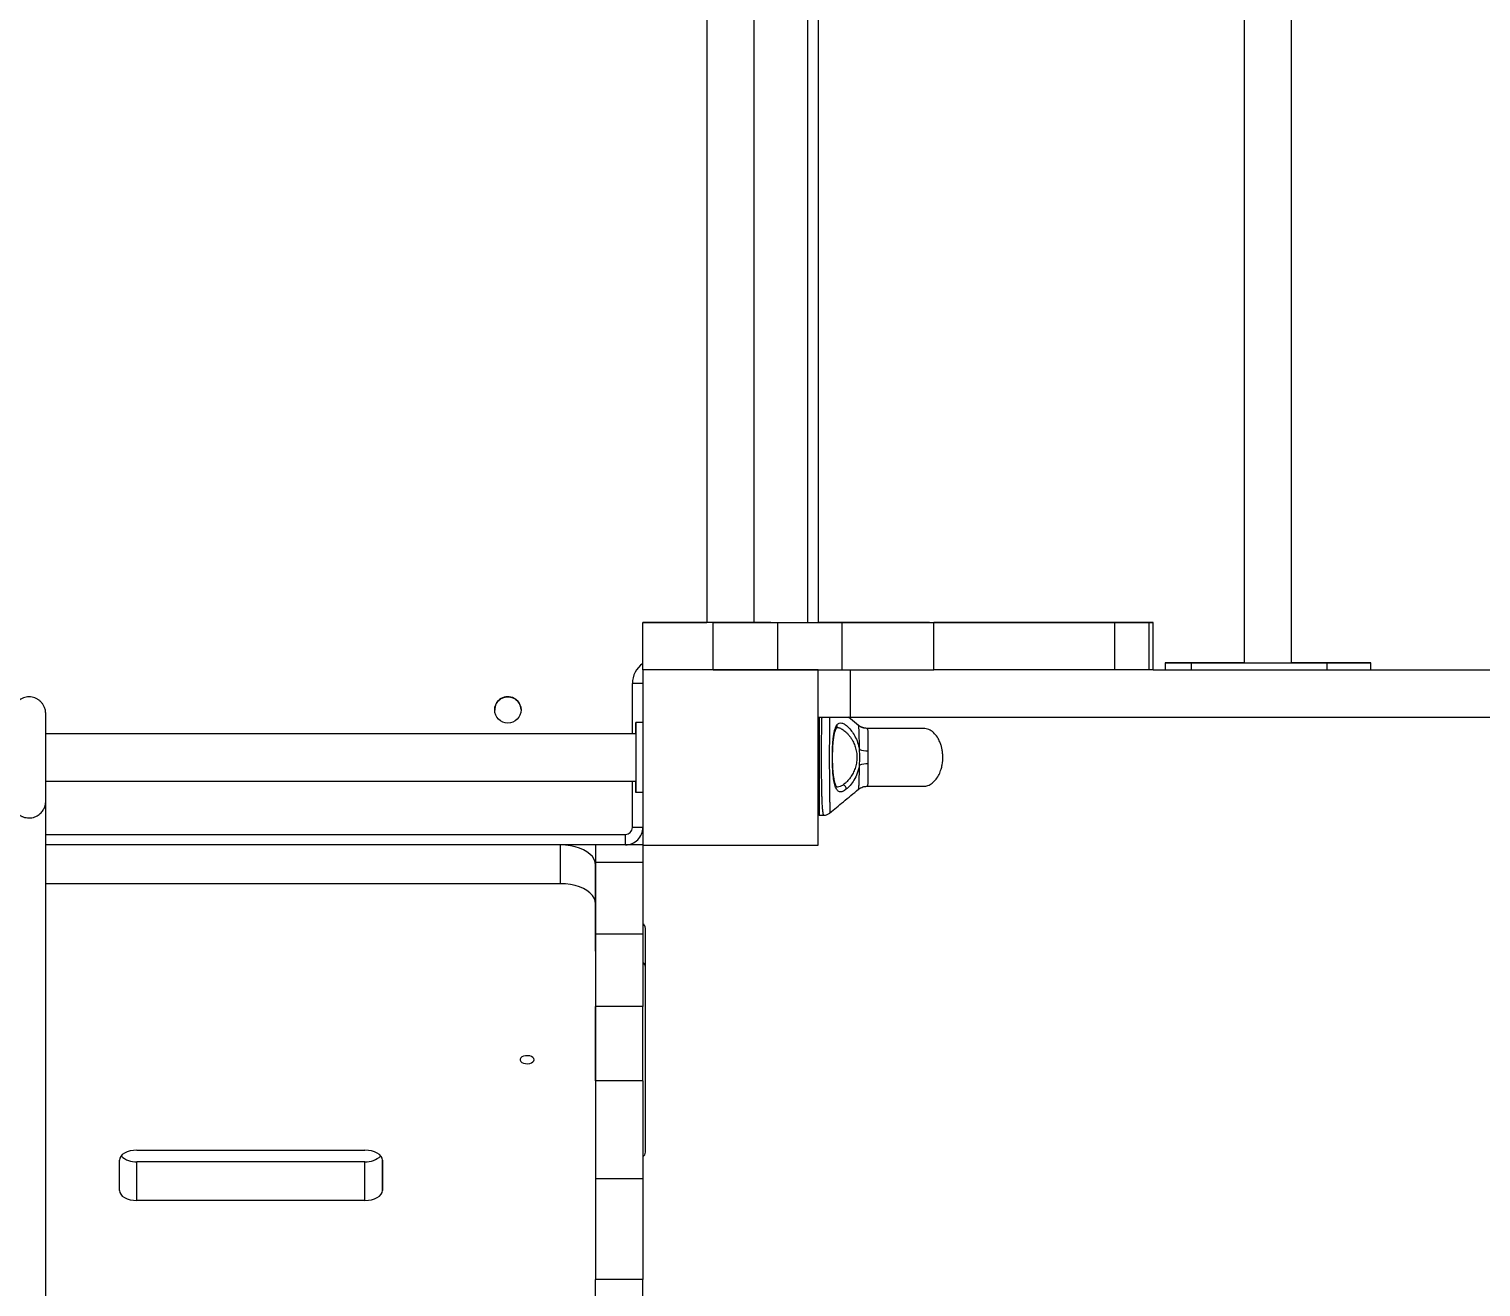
# Model space of a CAD drawing. Header units: millimetres. Extents: x 10665 to 29906, y -6125 to 7364.
# Drawn here: x 15125 to 15953, y 731 to 1449 of the extents above; entities that cross this region are included whole.
import ezdxf

# ---------------------------------------------------------------- set-up
doc = ezdxf.new("R2010")
doc.units = ezdxf.units.MM
for name, color, linetype in [('DIKOM_ОБЪЕКТ', 7, 'Continuous'), ('DIKOM_РАЗМЕР_ЗОНА', 7, 'Continuous'), ('DIKOM_РАЗМЕР_ОБЪЕКТА', 7, 'Continuous')]:
    doc.layers.add(name, color=color, linetype=linetype)
doc.styles.add('style1', font='arial.ttf', dxfattribs={"width": 0.8})
doc.dimstyles.new('1-50', dxfattribs={"dimtxt": 300, "dimasz": 200, "dimexe": 100, "dimexo": 0, "dimgap": 100, "dimtad": 1, "dimdec": 0, "dimtxsty": 'style1', "dimcen": 0, "dimclrd": 7, "dimclre": 7, "dimadec": 1, "dimazin": 2, "dimtfac": 1, "dimtdec": 0, "dimtmove": 1, "dimatfit": 3, "dimfxl": 0, "dimlwd": 25, "dimlwe": 18, "dimarcsym": 0})

# ---------------------------------------------------------------- blocks, each defined once
blk = doc.blocks.new('*D16')
at = {"layer": 'Defpoints', "color": 0, "transparency": 16777216}
for p in [(12665, 4926.53), (12665, 1146.89), (26947.71, -1821.93)]:
    blk.add_point(p, dxfattribs=at)
at = {"layer": 'DIKOM_РАЗМЕР_ОБЪЕКТА', "color": 7, "lineweight": 18, "transparency": 16777216}
for p, q in [((12665, 1146.89), (12665, 5026.53)), ((26947.71, -1821.93), (26947.71, 5026.53))]:
    blk.add_line(p, q, dxfattribs=at)
at = {"layer": 'DIKOM_РАЗМЕР_ОБЪЕКТА', "color": 7, "lineweight": 25, "transparency": 16777216}
blk.add_line((26747.71, 4926.53), (12865, 4926.53), dxfattribs=at)
at = {"layer": 'DIKOM_РАЗМЕР_ОБЪЕКТА', "color": 7, "transparency": 16777216}
for points in [[(12865, 4959.86), (12865, 4893.19), (12665, 4926.53)], [(26747.71, 4959.86), (26747.71, 4893.19), (26947.71, 4926.53)]]:
    blk.add_solid(points, dxfattribs=at)
at = {"layer": 'DIKOM_РАЗМЕР_ОБЪЕКТА', "color": 0, "transparency": 16777216, "insert": (21497, 5179.8), "char_height": 300, "attachment_point": 5, "style": 'style1'}
blk.add_mtext('14300', dxfattribs=at)
blk = doc.blocks.new('*D14')
at = {"layer": 'Defpoints', "color": 0, "transparency": 16777216}
for p in [(28947.71, 6914.03), (10665, 1629.88), (28947.71, -1535.43)]:
    blk.add_point(p, dxfattribs=at)
at = {"layer": 'DIKOM_РАЗМЕР_ЗОНА', "color": 7, "lineweight": 18, "transparency": 16777216}
for p, q in [((10665, 1629.88), (10665, 7014.03)), ((28947.71, -1535.43), (28947.71, 7014.03))]:
    blk.add_line(p, q, dxfattribs=at)
at = {"layer": 'DIKOM_РАЗМЕР_ЗОНА', "color": 7, "lineweight": 25, "transparency": 16777216}
blk.add_line((10865, 6914.03), (28747.71, 6914.03), dxfattribs=at)
at = {"layer": 'DIKOM_РАЗМЕР_ЗОНА', "color": 7, "transparency": 16777216}
for points in [[(10865, 6947.36), (10865, 6880.69), (10665, 6914.03)], [(28747.71, 6947.36), (28747.71, 6880.69), (28947.71, 6914.03)]]:
    blk.add_solid(points, dxfattribs=at)
at = {"layer": 'DIKOM_РАЗМЕР_ЗОНА', "color": 0, "transparency": 16777216, "insert": (21431.5, 7167.3), "char_height": 300, "attachment_point": 5, "style": 'style1'}
blk.add_mtext('18300', dxfattribs=at)

msp = doc.modelspace()

# ---------------------------------------------------------------- linework, layer by layer
at = {"layer": 'DIKOM_ОБЪЕКТ', "color": 7, "linetype": 'Continuous', "lineweight": 15}
for p, q in [((15818.32, 1779.13), (15818.32, 1087.13)), ((15845.32, 1087.13), (15845.32, 1779.13)), ((15511.93, 1756.13), (15511.93, 1110.14)), ((15538.93, 1110.14), (15538.93, 1756.13)), ((15569.43, 1110.19), (15569.43, 1756.13)), ((15575.43, 1756.13), (15575.43, 1110.19)), ((15475.43, 1110.19), (15475.43, 1110.14)), ((15475.43, 1083.19), (15475.43, 1110.19)), ((15475.43, 1083.14), (15475.43, 1110.14)), ((15502.43, 1110.15), (15502.43, 1110.16)), ((15515.43, 1110.13), (15552.32, 1110.13)), ((15515.43, 1083.13), (15515.43, 1110.13)), ((15548.43, 1110.16), (15548.43, 1110.15)), ((15548.43, 1110.15), (15548.43, 1110.16)), ((15552.32, 1083.13), (15552.32, 1110.13)), ((15575.43, 1110.19), (15575.43, 1110.17)), ((15589, 1110.13), (15641.34, 1110.13)), ((15589, 1083.13), (15589, 1110.13)), ((15638.75, 1110.16), (15747.45, 1110.15)), ((15641.34, 1083.13), (15641.34, 1110.13)), ((15764.14, 1110.14), (15744.52, 1110.14)), ((15744.52, 1083.14), (15744.52, 1110.14)), ((15764.14, 1083.14), (15764.14, 1110.14)), ((15766.45, 1083.14), (15766.45, 1110.14)), ((15773.18, 1087.13), (15773.18, 1083.13)), ((15788.01, 1087.13), (15865.3, 1087.13)), ((15788.01, 1087.13), (15788.01, 1083.13)), ((15818.32, 1087.14), (15798.34, 1087.14)), ((15875.63, 1087.13), (15845.32, 1087.14)), ((15865.3, 1087.13), (15865.3, 1083.13)), ((15890.47, 1083.13), (15890.47, 1087.13)), ((15475.43, 1083.13), (15475.43, 1083.27)), ((15475.43, 1083.19), (15475.43, 1083.14)), ((15575.43, 1083.13), (15475.43, 1083.13)), ((15475.43, 1083.13), (15475.43, 983.13)), ((15515.43, 1083.13), (15552.32, 1083.13)), ((15575.43, 1083.13), (15575.43, 1083.13)), ((15575.43, 983.13), (15575.43, 1083.13)), ((15589, 1083.13), (15641.34, 1083.13)), ((15593.59, 1083.13), (15593.59, 1056.13)), ((15764.14, 1083.14), (15744.52, 1083.14)), ((15788.01, 1083.13), (15865.3, 1083.13)), ((15469.43, 1046.67), (15469.43, 1075.27)), ((15475.43, 1075.27), (15475.43, 1053.18)), ((15471.43, 1046.67), (15471.43, 1053.18)), ((15471.43, 1053.18), (15471.43, 1053.16)), ((15475.43, 1053.18), (15471.43, 1053.18)), ((15471.43, 1053.16), (15471.43, 1013.16)), ((15475.43, 1053.16), (15471.43, 1053.16)), ((15475.43, 1053.18), (15475.43, 1053.16)), ((15475.43, 1053.16), (15475.43, 1013.16)), ((15575.93, 1056.26), (15575.93, 1000.21)), ((15598.42, 1051.37), (15592.63, 1056.13)), ((15598.4, 1051.4), (15592.65, 1056.13)), ((15471.43, 1046.67), (15134.93, 1046.67)), ((15471.43, 1046.67), (15471.43, 1019.67)), ((15471.43, 1037.16), (15471.43, 1029.21)), ((15134.93, 1019.67), (15471.43, 1019.67)), ((15469.43, 993.27), (15469.43, 1019.67)), ((15471.43, 1013.18), (15471.43, 1019.67)), ((15471.43, 1013.16), (15471.43, 1013.18)), ((15475.43, 1013.16), (15471.43, 1013.16)), ((15475.43, 1013.16), (15475.43, 993.27)), ((15575.93, 1000.21), (15578.55, 1000.21)), ((15581.91, 1001.48), (15581.89, 1001.45)), ((15134.93, 989.27), (15465.43, 989.27)), ((15465.43, 983.27), (15465.43, 989.27)), ((15475.43, 993.25), (15475.43, 983.27)), ((15465.43, 983.27), (15134.93, 983.27)), ((15428.43, 961.18), (15428.43, 983.27)), ((15448.42, 983.27), (15448.42, 974.62)), ((15448.43, 983.27), (15448.43, 973.27)), ((15475.43, 983.27), (15465.61, 983.27)), ((15475.43, 983.27), (15475.43, 973.27)), ((15475.43, 983.13), (15475.43, 983.27)), ((15475.43, 983.13), (15575.43, 983.13)), ((15448.42, 974.62), (15448.42, 971.82)), ((15448.43, 973.27), (15448.43, 932.36)), ((15475.43, 973.27), (15448.43, 973.27)), ((15448.43, 949.71), (15448.43, 971.83)), ((15475.43, 973.27), (15475.43, 932.36)), ((15428.43, 961.18), (15134.93, 961.18)), ((15448.43, 922.76), (15448.43, 949.71)), ((15476.92, 913.58), (15476.92, 935.7)), ((15448.43, 932.36), (15448.43, 891.24)), ((15475.43, 932.36), (15448.43, 932.36)), ((15475.43, 932.36), (15475.43, 891.24)), ((15448.43, 913.31), (15448.43, 806.65)), ((15476.92, 808.06), (15476.92, 913.58)), ((15448.43, 848.7), (15448.43, 891.24)), ((15475.43, 891.24), (15448.43, 891.24)), ((15475.43, 848.7), (15475.43, 891.24)), ((15448.43, 848.7), (15448.43, 792.83)), ((15475.43, 848.7), (15448.43, 848.7)), ((15176.92, 786.27), (15176.92, 803.48)), ((15186.92, 809.21), (15316.93, 809.21)), ((15326.93, 786.27), (15326.92, 803.5)), ((15326.93, 803.48), (15326.93, 786.27)), ((15448.43, 806.65), (15448.43, 805.2)), ((15186.92, 780.54), (15186.92, 802.66)), ((15316.93, 802.66), (15186.92, 802.66)), ((15316.93, 780.54), (15316.93, 802.66)), ((15475.42, 792.83), (15448.43, 792.83)), ((15475.42, 792.83), (15475.42, 735.39)), ((15316.93, 780.54), (15186.92, 780.54)), ((15448.42, 675.59), (15448.42, 735.39)), ((15475.42, 735.39), (15448.42, 735.39)), ((15475.42, 675.59), (15475.42, 735.39))]:
    msp.add_line(p, q, dxfattribs=at)
at = {"layer": 'DIKOM_ОБЪЕКТ', "color": 7, "linetype": 'Continuous', "lineweight": 15, "flags": 128}
for points in [[(15475.43, 1110.19), (15475.62, 1110.19), (15476.2, 1110.19), (15477.15, 1110.19), (15478.47, 1110.19), (15480.15, 1110.19), (15482.17, 1110.19), (15484.51, 1110.19), (15487.14, 1110.19), (15490.05, 1110.19), (15493.2, 1110.19), (15496.57, 1110.19), (15500.12, 1110.19), (15503.82, 1110.19), (15507.62, 1110.19), (15511.51, 1110.19), (15511.93, 1110.19)], [(15515.43, 1110.13), (15511.51, 1110.13), (15507.62, 1110.13), (15503.82, 1110.13), (15500.12, 1110.13), (15496.57, 1110.13), (15493.21, 1110.14), (15490.05, 1110.14), (15487.14, 1110.14), (15484.51, 1110.14), (15482.17, 1110.14), (15480.15, 1110.14), (15478.47, 1110.14), (15477.15, 1110.14), (15476.2, 1110.14), (15475.62, 1110.14), (15475.43, 1110.14)], [(15502.43, 1110.16), (15502.61, 1110.16), (15503.15, 1110.16), (15504.04, 1110.16), (15505.27, 1110.16), (15506.82, 1110.16), (15508.66, 1110.16), (15510.77, 1110.16), (15511.93, 1110.16)], [(15548.43, 1110.15), (15548.25, 1110.14), (15547.71, 1110.14), (15546.81, 1110.14), (15545.58, 1110.14), (15544.04, 1110.14), (15542.19, 1110.14), (15540.09, 1110.14), (15537.75, 1110.14), (15535.22, 1110.14), (15532.54, 1110.14), (15529.74, 1110.14), (15526.87, 1110.14), (15523.98, 1110.14), (15521.12, 1110.14), (15518.32, 1110.14), (15515.64, 1110.14), (15513.1, 1110.14), (15510.77, 1110.14), (15508.66, 1110.14), (15506.82, 1110.14), (15505.27, 1110.14), (15504.04, 1110.14), (15503.15, 1110.14), (15502.61, 1110.14), (15502.43, 1110.15)], [(15529.43, 1110.14), (15529.25, 1110.14), (15528.73, 1110.14), (15527.92, 1110.14), (15526.89, 1110.14), (15525.73, 1110.14), (15524.54, 1110.14), (15523.43, 1110.14), (15522.5, 1110.14), (15521.82, 1110.14), (15521.47, 1110.14), (15521.47, 1110.14), (15521.82, 1110.14), (15522.5, 1110.14), (15523.43, 1110.14), (15524.54, 1110.14), (15525.73, 1110.14), (15526.89, 1110.14), (15527.92, 1110.14), (15528.73, 1110.14), (15529.25, 1110.14), (15529.43, 1110.14)], [(15538.93, 1110.19), (15539.35, 1110.19), (15543.23, 1110.19), (15547.04, 1110.19), (15550.73, 1110.19), (15554.28, 1110.19), (15557.65, 1110.19), (15560.8, 1110.19), (15563.71, 1110.19), (15566.35, 1110.19), (15568.69, 1110.19), (15570.7, 1110.19), (15572.38, 1110.19), (15573.7, 1110.19), (15574.66, 1110.19), (15575.23, 1110.19), (15575.43, 1110.19)], [(15538.93, 1110.16), (15540.09, 1110.16), (15542.19, 1110.16), (15544.03, 1110.16), (15545.58, 1110.16), (15546.81, 1110.16), (15547.71, 1110.16), (15548.25, 1110.16), (15548.43, 1110.16)], [(15552.32, 1110.13), (15557.02, 1110.13), (15561.7, 1110.13), (15566.36, 1110.13), (15570.99, 1110.13), (15575.58, 1110.13), (15580.12, 1110.13), (15584.59, 1110.13), (15589, 1110.13)], [(15638.75, 1110.16), (15633.26, 1110.16), (15627.92, 1110.16), (15622.75, 1110.16), (15617.77, 1110.16), (15612.99, 1110.16), (15608.44, 1110.16), (15604.12, 1110.16), (15600.06, 1110.16), (15596.27, 1110.16), (15592.76, 1110.16), (15589.55, 1110.16), (15586.64, 1110.16), (15584.05, 1110.16), (15581.79, 1110.16), (15579.86, 1110.16), (15578.27, 1110.17), (15577.03, 1110.17), (15576.14, 1110.17), (15575.61, 1110.17), (15575.43, 1110.17)], [(15609.24, 1110.15), (15609.06, 1110.15), (15608.54, 1110.15), (15607.73, 1110.15), (15606.7, 1110.15), (15605.54, 1110.15), (15604.35, 1110.15), (15603.24, 1110.15), (15602.31, 1110.15), (15601.63, 1110.15), (15601.28, 1110.15), (15601.28, 1110.15), (15601.63, 1110.15), (15602.31, 1110.15), (15603.24, 1110.15), (15604.35, 1110.15), (15605.54, 1110.15), (15606.7, 1110.15), (15607.73, 1110.15), (15608.54, 1110.15), (15609.06, 1110.15), (15609.24, 1110.15)], [(15744.52, 1110.14), (15742.28, 1110.14), (15739.71, 1110.14), (15736.83, 1110.13), (15733.65, 1110.13), (15730.18, 1110.13), (15726.44, 1110.13), (15722.44, 1110.13), (15718.22, 1110.13), (15713.77, 1110.13), (15709.13, 1110.13), (15704.31, 1110.13), (15699.34, 1110.13), (15694.25, 1110.13), (15689.04, 1110.13), (15683.75, 1110.13), (15678.4, 1110.13), (15673.02, 1110.13), (15667.62, 1110.13), (15662.24, 1110.13), (15656.9, 1110.13), (15651.62, 1110.13), (15646.42, 1110.13), (15641.34, 1110.13)], [(15659.13, 1110.13), (15658.95, 1110.13), (15658.43, 1110.13), (15657.62, 1110.13), (15656.59, 1110.13), (15655.43, 1110.13), (15654.24, 1110.13), (15653.13, 1110.13), (15652.2, 1110.13), (15651.53, 1110.13), (15651.18, 1110.13), (15651.18, 1110.13), (15651.53, 1110.13), (15652.2, 1110.13), (15653.13, 1110.13), (15654.24, 1110.13), (15655.43, 1110.13), (15656.59, 1110.13), (15657.62, 1110.13), (15658.43, 1110.13), (15658.95, 1110.13), (15659.13, 1110.13)], [(15739.48, 1110.15), (15739.31, 1110.14), (15738.79, 1110.14), (15737.98, 1110.14), (15736.94, 1110.14), (15735.78, 1110.14), (15734.59, 1110.14), (15733.48, 1110.14), (15732.55, 1110.14), (15731.88, 1110.14), (15731.53, 1110.14), (15731.53, 1110.15), (15731.88, 1110.15), (15732.55, 1110.15), (15733.48, 1110.15), (15734.59, 1110.15), (15735.78, 1110.15), (15736.94, 1110.15), (15737.98, 1110.15), (15738.79, 1110.15), (15739.31, 1110.15), (15739.48, 1110.15)], [(15747.45, 1110.15), (15750.54, 1110.15), (15753.45, 1110.15), (15756.15, 1110.15), (15758.58, 1110.15), (15760.74, 1110.15), (15762.58, 1110.15), (15764.08, 1110.15), (15765.22, 1110.15), (15766, 1110.15), (15766.4, 1110.15), (15766.4, 1110.14), (15766.03, 1110.14), (15765.27, 1110.14), (15764.14, 1110.14)], [(15798.34, 1087.14), (15795.66, 1087.14), (15792.93, 1087.14), (15790.21, 1087.14), (15787.55, 1087.14), (15784.98, 1087.14), (15782.58, 1087.14), (15780.37, 1087.14), (15778.39, 1087.14), (15776.7, 1087.14), (15775.31, 1087.14), (15774.25, 1087.14), (15773.55, 1087.14), (15773.21, 1087.13), (15773.24, 1087.13), (15773.64, 1087.13), (15774.41, 1087.13), (15775.53, 1087.13), (15776.98, 1087.13), (15778.73, 1087.13), (15780.74, 1087.13), (15782.99, 1087.13), (15785.43, 1087.13), (15788.01, 1087.13)], [(15794.21, 1087.14), (15793.02, 1087.14), (15791.85, 1087.14), (15790.8, 1087.14), (15789.96, 1087.13), (15789.4, 1087.13), (15789.18, 1087.13), (15789.31, 1087.13), (15789.79, 1087.13), (15790.57, 1087.13), (15791.58, 1087.13), (15792.73, 1087.13), (15793.92, 1087.13), (15795.05, 1087.13), (15796.01, 1087.13), (15796.71, 1087.13), (15797.11, 1087.13), (15797.15, 1087.13), (15796.84, 1087.13), (15796.21, 1087.14), (15795.3, 1087.14), (15794.21, 1087.14)], [(15818.32, 1087.13), (15818.48, 1087.13), (15819, 1087.13), (15819.87, 1087.13), (15821.06, 1087.13), (15822.55, 1087.13), (15824.29, 1087.13), (15826.24, 1087.13), (15828.34, 1087.13), (15830.53, 1087.13), (15832.76, 1087.13), (15834.96, 1087.13), (15837.08, 1087.13), (15839.06, 1087.13), (15840.83, 1087.13), (15842.37, 1087.13), (15843.61, 1087.13), (15844.53, 1087.13), (15845.11, 1087.13), (15845.32, 1087.13), (15845.32, 1087.13)], [(15865.3, 1087.13), (15867.98, 1087.13), (15870.71, 1087.13), (15873.43, 1087.13), (15876.1, 1087.13), (15878.66, 1087.13), (15881.07, 1087.13), (15883.28, 1087.13), (15885.25, 1087.13), (15886.94, 1087.13), (15888.33, 1087.13), (15889.39, 1087.13), (15890.1, 1087.13), (15890.43, 1087.13), (15890.4, 1087.13), (15890, 1087.13), (15889.23, 1087.13), (15888.11, 1087.13), (15886.66, 1087.13), (15884.92, 1087.13), (15882.9, 1087.13), (15880.65, 1087.13), (15878.21, 1087.13), (15875.63, 1087.13)], [(15871.5, 1087.13), (15870.31, 1087.13), (15869.14, 1087.13), (15868.09, 1087.13), (15867.25, 1087.13), (15866.69, 1087.13), (15866.47, 1087.13), (15866.6, 1087.13), (15867.08, 1087.13), (15867.86, 1087.13), (15868.87, 1087.13), (15870.02, 1087.13), (15871.21, 1087.13), (15872.34, 1087.13), (15873.3, 1087.13), (15874, 1087.13), (15874.4, 1087.13), (15874.44, 1087.13), (15874.13, 1087.13), (15873.5, 1087.13), (15872.59, 1087.13), (15871.5, 1087.13)], [(15515.43, 1083.13), (15511.51, 1083.13), (15507.62, 1083.13), (15503.82, 1083.13), (15500.12, 1083.13), (15496.57, 1083.13), (15493.21, 1083.14), (15490.05, 1083.14), (15487.14, 1083.14), (15484.51, 1083.14), (15482.17, 1083.14), (15480.15, 1083.14), (15478.47, 1083.14), (15477.15, 1083.14), (15476.2, 1083.14), (15475.62, 1083.14), (15475.43, 1083.14)], [(15552.32, 1083.13), (15557.02, 1083.13), (15561.7, 1083.13), (15566.36, 1083.13), (15570.99, 1083.13), (15575.58, 1083.13), (15580.12, 1083.13), (15584.59, 1083.13), (15589, 1083.13)], [(15744.52, 1083.14), (15742.28, 1083.14), (15739.71, 1083.14), (15736.83, 1083.13), (15733.65, 1083.13), (15730.18, 1083.13), (15726.44, 1083.13), (15722.44, 1083.13), (15718.22, 1083.13), (15713.77, 1083.13), (15709.13, 1083.13), (15704.31, 1083.13), (15699.34, 1083.13), (15694.25, 1083.13), (15689.04, 1083.13), (15683.75, 1083.13), (15678.4, 1083.13), (15673.02, 1083.13), (15667.62, 1083.13), (15662.24, 1083.13), (15656.9, 1083.13), (15651.62, 1083.13), (15646.42, 1083.13), (15641.34, 1083.13)], [(15766.45, 1083.14), (15766.4, 1083.14), (15766.03, 1083.14), (15765.27, 1083.14), (15764.14, 1083.14)], [(15766.45, 1083.15), (15772.7, 1083.15), (15773.18, 1083.15)], [(15773.18, 1083.13), (15773.24, 1083.13), (15773.64, 1083.13), (15774.41, 1083.13), (15775.53, 1083.13), (15776.98, 1083.13), (15778.73, 1083.13), (15780.74, 1083.13), (15782.99, 1083.13), (15785.43, 1083.13), (15788.01, 1083.13)], [(15865.3, 1083.13), (15867.98, 1083.13), (15870.71, 1083.13), (15873.43, 1083.13), (15876.1, 1083.13), (15878.66, 1083.13), (15881.07, 1083.13), (15883.28, 1083.13), (15885.25, 1083.13), (15886.94, 1083.13), (15888.33, 1083.13), (15889.39, 1083.13), (15890.1, 1083.13), (15890.43, 1083.13), (15890.47, 1083.13)], [(15890.47, 1083.14), (15909.87, 1083.14), (15933.06, 1083.14), (15956.33, 1083.14), (15979.67, 1083.14), (16003.08, 1083.14), (16026.55, 1083.14), (16050.08, 1083.14), (16065.73, 1083.14)], [(15475.43, 1075.27), (15475.31, 1075.27), (15474.97, 1075.27), (15474.41, 1075.27), (15473.67, 1075.27), (15472.76, 1075.27), (15471.72, 1075.27), (15470.6, 1075.27), (15469.43, 1075.27)], [(15575.43, 1056.14), (15575.63, 1056.14), (15576.24, 1056.14), (15577.24, 1056.14), (15578.63, 1056.14), (15580.38, 1056.13), (15582.46, 1056.13), (15584.86, 1056.13), (15587.54, 1056.13), (15590.46, 1056.13), (15593.59, 1056.13)], [(15593.59, 1056.13), (15616.25, 1056.13), (15639.05, 1056.13), (15661.98, 1056.13), (15685.03, 1056.13), (15708.2, 1056.13), (15731.49, 1056.13), (15754.88, 1056.12), (15778.39, 1056.12), (15801.99, 1056.12), (15825.69, 1056.12), (15849.48, 1056.12), (15873.35, 1056.12), (15897.31, 1056.12), (15921.35, 1056.12), (15945.45, 1056.12), (15969.63, 1056.12)], [(15475.43, 993.27), (15475.31, 993.27), (15474.97, 993.27), (15474.41, 993.27), (15473.67, 993.27), (15472.76, 993.27), (15471.72, 993.27), (15470.6, 993.27), (15469.43, 993.27)], [(15448.43, 971.83), (15448.22, 973.46), (15447.62, 975.06), (15446.62, 976.59), (15445.25, 978.03), (15443.54, 979.34), (15441.52, 980.5), (15439.24, 981.48), (15436.73, 982.26), (15434.06, 982.83), (15431.27, 983.18), (15429.72, 983.27)], [(15448.43, 949.71), (15448.22, 951.34), (15447.62, 952.94), (15446.62, 954.47), (15445.25, 955.91), (15443.54, 957.22), (15441.52, 958.38), (15439.24, 959.36), (15436.73, 960.14), (15434.06, 960.71), (15431.27, 961.06), (15428.43, 961.18)], [(15413.43, 860.82), (15413.25, 861.5), (15412.73, 862.11), (15411.92, 862.62), (15410.89, 862.96), (15409.72, 863.11), (15408.54, 863.06), (15407.42, 862.81), (15406.49, 862.38), (15405.82, 861.82), (15405.47, 861.16), (15405.47, 860.48), (15405.82, 859.83), (15406.49, 859.26), (15407.42, 858.84), (15408.54, 858.59), (15409.72, 858.53), (15410.89, 858.69), (15411.92, 859.03), (15412.73, 859.53), (15413.25, 860.15), (15413.43, 860.82)], [(15475.43, 848.7), (15475.43, 843.06), (15475.43, 837.53), (15475.43, 832.14), (15475.43, 826.91), (15475.43, 821.85), (15475.43, 816.99), (15475.43, 812.34), (15475.43, 807.92), (15475.43, 803.75), (15475.43, 799.83), (15475.43, 796.19), (15475.42, 792.83)], [(15186.92, 809.21), (15184.97, 809.1), (15183.1, 808.77), (15181.37, 808.24), (15179.85, 807.53), (15178.61, 806.66), (15177.69, 805.67), (15177.12, 804.59), (15176.92, 803.48)], [(15326.93, 803.48), (15326.73, 804.59), (15326.16, 805.67), (15325.24, 806.66), (15324, 807.53), (15322.48, 808.24), (15320.75, 808.77), (15318.88, 809.1), (15316.93, 809.21)], [(15448.43, 792.83), (15448.43, 786.62), (15448.43, 780.72), (15448.43, 775.13), (15448.43, 769.86), (15448.43, 764.91), (15448.43, 760.28), (15448.43, 755.98), (15448.43, 752.01), (15448.43, 748.38), (15448.43, 745.09), (15448.43, 742.15), (15448.43, 739.55), (15448.43, 737.29), (15448.42, 735.39)], [(15176.92, 786.27), (15177.12, 785.15), (15177.69, 784.08), (15178.61, 783.09), (15179.85, 782.22), (15181.37, 781.5), (15183.1, 780.97), (15184.97, 780.65), (15186.92, 780.54)], [(15316.93, 780.54), (15318.88, 780.65), (15320.75, 780.97), (15322.48, 781.5), (15324, 782.22), (15325.24, 783.09), (15326.16, 784.08), (15326.73, 785.15), (15326.93, 786.27)]]:
    msp.add_lwpolyline(points, dxfattribs=at)
at = {"layer": 'DIKOM_ОБЪЕКТ', "color": 7, "linetype": 'Continuous', "lineweight": 15}
msp.add_circle((15398.43, 1060.27), 7.5, dxfattribs=at)
for centre, radius, start, end in [((15483.42, 1075.27), 14, 124.83263, 180.00325), ((15398.43, 1060.27), 7.5, 1.17854, 181.18401), ((15584.48, 1051.08), 1.8, 321.07755, 23.56713), ((15604.37, 1056.67), 19.78, 253.9272, 268.21476), ((15604.38, 1009.81), 19.73, 91.80878, 106.13359), ((15589.12, 1015.32), 2.26, 351.66562, 77.91632), ((15575.93, 1000.71), 0.5, 184.8519, 270), ((15465.43, 993.27), 4, 269.99548, 0.00794), ((15465.43, 993.27), 10, 269.99526, 0.00338), ((15473.28, 935.42), 3.65, 4.45248, 54.09991), ((15473.38, 913.33), 3.56, 3.95077, 52.17209), ((15186.1, 814.47), 11.85, 226.13479, 273.99882), ((15317.75, 814.48), 11.85, 266.01327, 313.8558), ((15473.27, 808.35), 3.67, 305.60391, 355.44565)]:
    msp.add_arc(centre, radius, start, end, dxfattribs=at)
for points, knots in [([(15115.93, 1010.22), (15115.93, 1010.04), (15115.93, 1009.49), (15115.93, 1008.82), (15115.93, 1008.31), (15115.93, 1008.18), (15115.93, 1008.17), (15115.93, 1008.16), (15115.93, 1008.15), (15115.93, 1008.14), (15115.93, 1008.12), (15115.93, 1007.96), (15115.95, 1007.51), (15116.02, 1006.73), (15116.22, 1005.74), (15116.63, 1004.49), (15117.3, 1003.15), (15118.29, 1001.84), (15119.41, 1000.77), (15120.69, 999.89), (15122.14, 999.21), (15123.72, 998.78), (15125.39, 998.62), (15127.06, 998.76), (15128.64, 999.18), (15130.05, 999.83), (15131.27, 1000.63), (15132.29, 1001.55), (15133.12, 1002.55), (15133.76, 1003.56), (15134.24, 1004.56), (15134.56, 1005.5), (15134.76, 1006.33), (15134.87, 1007.03), (15134.91, 1007.56), (15134.92, 1007.9), (15134.93, 1008.07), (15134.93, 1008.14), (15134.93, 1008.15), (15134.93, 1008.16), (15134.93, 1008.16), (15134.93, 1008.17), (15134.93, 1008.17), (15134.93, 1008.19), (15134.93, 1008.38), (15134.93, 1008.92), (15134.93, 1009.78), (15134.93, 1010.94), (15134.93, 1012.38), (15134.93, 1014.08), (15134.93, 1016.02), (15134.93, 1018.17), (15134.93, 1020.52), (15134.93, 1023.03), (15134.93, 1025.66), (15134.93, 1028.39), (15134.93, 1031.18), (15134.93, 1034), (15134.93, 1036.8), (15134.93, 1039.56), (15134.93, 1042.24), (15134.93, 1044.8), (15134.93, 1047.22), (15134.93, 1049.46), (15134.93, 1051.49), (15134.93, 1053.29), (15134.93, 1054.84), (15134.93, 1056.12), (15134.93, 1057.1), (15134.93, 1057.78), (15134.93, 1058.09), (15134.93, 1058.16), (15134.93, 1058.17), (15134.93, 1058.18), (15134.93, 1058.19), (15134.93, 1058.2), (15134.93, 1058.22), (15134.93, 1058.27), (15134.92, 1058.49), (15134.9, 1058.93), (15134.82, 1059.69), (15134.63, 1060.63), (15134.21, 1061.88), (15133.54, 1063.21), (15132.56, 1064.5), (15131.45, 1065.57), (15130.17, 1066.46), (15128.71, 1067.13), (15127.14, 1067.56), (15125.47, 1067.72), (15123.8, 1067.58), (15122.21, 1067.16), (15120.8, 1066.51), (15119.59, 1065.71), (15118.57, 1064.79), (15117.74, 1063.79), (15117.09, 1062.78), (15116.62, 1061.78), (15116.3, 1060.84), (15116.1, 1060.01), (15115.99, 1059.31), (15115.95, 1058.78), (15115.93, 1058.44), (15115.93, 1058.27), (15115.93, 1058.2), (15115.93, 1058.19), (15115.93, 1058.19), (15115.93, 1058.18), (15115.93, 1058.18), (15115.93, 1058.17), (15115.93, 1058.15), (15115.93, 1057.96), (15115.93, 1057.42), (15115.93, 1056.56), (15115.93, 1055.4), (15115.93, 1053.96), (15115.93, 1052.27), (15115.93, 1050.32), (15115.93, 1048.45), (15115.93, 1047.17), (15115.93, 1046.67)], [0, 0, 0, 0, 0.008527, 0.024753, 0.040986, 0.057221, 0.058243, 0.058601, 0.058704, 0.058785, 0.058888, 0.059201, 0.061531, 0.066707, 0.072759, 0.078936, 0.089436, 0.098652, 0.107162, 0.116189, 0.125464, 0.134868, 0.14434, 0.154357, 0.163765, 0.172635, 0.181027, 0.188953, 0.196407, 0.203355, 0.209748, 0.215501, 0.220504, 0.224618, 0.227698, 0.229654, 0.230567, 0.230708, 0.230783, 0.230851, 0.230952, 0.231161, 0.231807, 0.235652, 0.251052, 0.267309, 0.283543, 0.299775, 0.316008, 0.33224, 0.348472, 0.364703, 0.380935, 0.397167, 0.413399, 0.42963, 0.445863, 0.462095, 0.478327, 0.494558, 0.510791, 0.527022, 0.543255, 0.559487, 0.575718, 0.59195, 0.608183, 0.624414, 0.640647, 0.656879, 0.673112, 0.681235, 0.683285, 0.683684, 0.683827, 0.683907, 0.683998, 0.684236, 0.684904, 0.687669, 0.691918, 0.698099, 0.704281, 0.71466, 0.723787, 0.732304, 0.741335, 0.75061, 0.760013, 0.76948, 0.779503, 0.788905, 0.797776, 0.806169, 0.814094, 0.821549, 0.8285, 0.834893, 0.840645, 0.845647, 0.849762, 0.852842, 0.854796, 0.85571, 0.85585, 0.855925, 0.855992, 0.856094, 0.856303, 0.856949, 0.860797, 0.876196, 0.892453, 0.908687, 0.92492, 0.941152, 0.957383, 0.973616, 0.989848, 1, 1, 1, 1]), ([(15577.39, 1056.14), (15577.37, 1055.82), (15577.32, 1054.35), (15577.26, 1051.73), (15577.2, 1048.5), (15577.16, 1045.65), (15577.13, 1042.17), (15577.1, 1038.01), (15577.09, 1034.82), (15577.09, 1033.21)], [0, 0, 0, 0, 0.05488, 0.252678, 0.375194, 0.498532, 0.622701, 0.810416, 1, 1, 1, 1]), ([(15581.87, 1056.13), (15581.85, 1055.2), (15581.83, 1053.25), (15581.79, 1049.83), (15581.75, 1046.06), (15581.73, 1042.05), (15581.71, 1037.88), (15581.71, 1035.04), (15581.71, 1033.61)], [0, 0, 0, 0, 0.157778, 0.326558, 0.495074, 0.663658, 0.831031, 1, 1, 1, 1]), ([(15583.44, 1033.64), (15583.45, 1034.64), (15583.47, 1036.65), (15583.59, 1039.57), (15583.78, 1042.35), (15584.05, 1044.9), (15584.41, 1047.18), (15584.87, 1049.12), (15585.42, 1050.72), (15585.89, 1051.44), (15586.13, 1051.8)], [0, 0, 0, 0, 0.125133, 0.251172, 0.376156, 0.501887, 0.626602, 0.751688, 0.875924, 1, 1, 1, 1]), ([(15586.13, 1051.8), (15586.51, 1052.18), (15587.28, 1052.94), (15588.79, 1052.93), (15590.53, 1052.14), (15592.46, 1050.56), (15594.46, 1048.28), (15596.34, 1045.34), (15597.96, 1041.82), (15598.58, 1039.05), (15598.89, 1037.66)], [0, 0, 0, 0, 0.124359, 0.248503, 0.371943, 0.495744, 0.62047, 0.745492, 0.872495, 1, 1, 1, 1]), ([(15603.19, 1049.74), (15602.38, 1049.8), (15600.58, 1049.95), (15599.15, 1050.9), (15598.36, 1051.43)], [0, 0, 0, 0, 0.450734, 1, 1, 1, 1]), ([(15603.2, 1049.72), (15602.4, 1049.78), (15600.6, 1049.92), (15599.17, 1050.87), (15598.38, 1051.39)], [0, 0, 0, 0, 0.444955, 1, 1, 1, 1]), ([(15598.89, 1037.66), (15598.88, 1038.9), (15598.87, 1041.32), (15598.81, 1044.64), (15598.73, 1047.44), (15598.62, 1049.58), (15598.5, 1050.87), (15598.41, 1051.41), (15598.4, 1051.35), (15598.39, 1051.34)], [0, 0, 0, 0, 0.18839, 0.370788, 0.542229, 0.699934, 0.841858, 0.970759, 1, 1, 1, 1]), ([(15586.34, 1016.21), (15586.24, 1016.22), (15586.07, 1016.24), (15585.92, 1016.41), (15585.62, 1016.81), (15585.23, 1017.62), (15584.81, 1018.93), (15584.46, 1020.54), (15584.15, 1022.55), (15583.89, 1025.02), (15583.69, 1028.02), (15583.59, 1031.38), (15583.59, 1034.77), (15583.67, 1037.9), (15583.83, 1040.66), (15584.07, 1043.29), (15584.36, 1045.35), (15584.68, 1046.98), (15585, 1048.19), (15585.39, 1049.25), (15585.71, 1049.71), (15585.88, 1049.95)], [0, 0, 0, 0, 0.059818, 0.106553, 0.143699, 0.194906, 0.242965, 0.290826, 0.33996, 0.395175, 0.457399, 0.525277, 0.590957, 0.651606, 0.707222, 0.758898, 0.823078, 0.861346, 0.903927, 0.950021, 1, 1, 1, 1]), ([(15585.88, 1049.95), (15585.98, 1050.04), (15586.18, 1050.24), (15586.24, 1050.22), (15586.28, 1050.21)], [0, 0, 0, 0, 0.49236, 1, 1, 1, 1]), ([(15586.3, 1050.21), (15586.58, 1050.19), (15587.13, 1050.15), (15588.06, 1049.81), (15589.03, 1049.3), (15590.04, 1048.6), (15591.09, 1047.72), (15592.19, 1046.63), (15593.26, 1045.38), (15594.25, 1043.99), (15595.08, 1042.6), (15595.75, 1041.22), (15596.48, 1039.41), (15597.15, 1036.97), (15597.51, 1033.81), (15597.37, 1031.15), (15597.02, 1029.09), (15596.64, 1027.62), (15596.16, 1026.19), (15595.6, 1024.88), (15594.96, 1023.62), (15594.28, 1022.5), (15593.53, 1021.42), (15592.72, 1020.4), (15591.71, 1019.3), (15590.65, 1018.31), (15589.91, 1017.76), (15589.6, 1017.53)], [0, 0, 0, 0, 0.041507, 0.08284, 0.125369, 0.164933, 0.2061, 0.250189, 0.294223, 0.33447, 0.374588, 0.406797, 0.437242, 0.499705, 0.561887, 0.62445, 0.655296, 0.687002, 0.717546, 0.749626, 0.7798, 0.812416, 0.841581, 0.874969, 0.911038, 0.961745, 1, 1, 1, 1]), ([(15635.43, 1049.73), (15635.37, 1049.73), (15635.25, 1049.73), (15634.3, 1049.73), (15632.74, 1049.73), (15630.56, 1049.73), (15627.8, 1049.73), (15624.51, 1049.73), (15620.77, 1049.74), (15616.67, 1049.74), (15612.29, 1049.74), (15607.83, 1049.74), (15604.66, 1049.74), (15603.16, 1049.74)], [0, 0, 0, 0, 0.100198, 0.20166, 0.303184, 0.403599, 0.501768, 0.596691, 0.6876, 0.773908, 0.855334, 0.931754, 1, 1, 1, 1]), ([(15635.42, 1049.73), (15635.36, 1049.73), (15635.24, 1049.73), (15634.28, 1049.73), (15632.73, 1049.72), (15630.55, 1049.72), (15627.79, 1049.72), (15624.51, 1049.72), (15620.77, 1049.72), (15616.67, 1049.72), (15612.29, 1049.72), (15607.82, 1049.72), (15604.65, 1049.72), (15603.16, 1049.72)], [0, 0, 0, 0, 0.100071, 0.201547, 0.303083, 0.403515, 0.501697, 0.596637, 0.687563, 0.773887, 0.855327, 0.931759, 1, 1, 1, 1]), ([(15603.16, 1049.72), (15603.24, 1049.68), (15603.4, 1049.6), (15603.56, 1048.95), (15603.66, 1047.9), (15603.71, 1046.41), (15603.73, 1044.51), (15603.74, 1042.23), (15603.75, 1039.67), (15603.75, 1037.83), (15603.75, 1036.9)], [0, 0, 0, 0, 0.099106, 0.20298, 0.314535, 0.435021, 0.56531, 0.704018, 0.849638, 1, 1, 1, 1]), ([(15635.43, 1016.73), (15636.27, 1016.81), (15638.06, 1017), (15640.57, 1018.47), (15642.73, 1020.69), (15644.38, 1023.42), (15645.45, 1026.22), (15646.27, 1029.65), (15646.51, 1032.91), (15646.31, 1035.99), (15645.97, 1038.08), (15645.46, 1040.1), (15644.67, 1042.32), (15643.36, 1044.87), (15641.3, 1047.39), (15638.56, 1049.34), (15636.44, 1049.6), (15635.43, 1049.73)], [0, 0, 0, 0, 0.057705, 0.122824, 0.195014, 0.269984, 0.340816, 0.401239, 0.512314, 0.564674, 0.613519, 0.658252, 0.707494, 0.776277, 0.854422, 0.930752, 1, 1, 1, 1]), ([(15598.89, 1028.76), (15599.05, 1030.25), (15599.36, 1033.21), (15599.05, 1036.18), (15598.89, 1037.66)], [0, 0, 0, 0, 0.500024, 1, 1, 1, 1]), ([(15603.75, 1036.9), (15603.73, 1035.67), (15603.68, 1033.22), (15603.73, 1030.76), (15603.75, 1029.53)], [0, 0, 0, 0, 0.500019, 1, 1, 1, 1]), ([(15577.09, 1033.21), (15577.1, 1031.59), (15577.1, 1028.38), (15577.13, 1023.7), (15577.18, 1019.3), (15577.24, 1015.58), (15577.31, 1012.52), (15577.39, 1010.05), (15577.48, 1007.53), (15577.61, 1005.12), (15577.77, 1003.19), (15577.93, 1001.88), (15578.09, 1001.02), (15578.29, 1000.36), (15578.45, 1000.28), (15578.55, 1000.23)], [0, 0, 0, 0, 0.09351, 0.185552, 0.276118, 0.365217, 0.430475, 0.494015, 0.555843, 0.645329, 0.730967, 0.793442, 0.854403, 0.91385, 1, 1, 1, 1]), ([(15581.71, 1033.61), (15581.71, 1032.12), (15581.71, 1029.12), (15581.73, 1025.21), (15581.74, 1021.89), (15581.76, 1019.14), (15581.78, 1017.05), (15581.8, 1015.55), (15581.81, 1014.57), (15581.82, 1013.59), (15581.84, 1012.61), (15581.85, 1011.62), (15581.86, 1010.65), (15581.88, 1009.64), (15581.9, 1008.55), (15581.92, 1007.38), (15581.94, 1006.29), (15581.96, 1005.41), (15581.97, 1004.57), (15581.99, 1003.78), (15582, 1003.01), (15582, 1002.4), (15581.99, 1001.88), (15581.96, 1001.54), (15581.92, 1001.49), (15581.91, 1001.48)], [0, 0, 0, 0, 0.089619, 0.180529, 0.239632, 0.300116, 0.361222, 0.384441, 0.408493, 0.433391, 0.459162, 0.485846, 0.513466, 0.542033, 0.574746, 0.61562, 0.659925, 0.695138, 0.722878, 0.771985, 0.81319, 0.861569, 0.903697, 0.965611, 1, 1, 1, 1]), ([(15591.36, 1014.99), (15590.65, 1014.51), (15589.24, 1013.54), (15587.48, 1013.43), (15586.07, 1014.42), (15585.02, 1016.59), (15584.26, 1019.82), (15583.77, 1023.92), (15583.48, 1028.63), (15583.45, 1031.97), (15583.44, 1033.64)], [0, 0, 0, 0, 0.123996, 0.247034, 0.371074, 0.496021, 0.621316, 0.747112, 0.873475, 1, 1, 1, 1]), ([(15598.89, 1028.76), (15598.73, 1027.96), (15598.41, 1026.36), (15597.43, 1023.4), (15595.84, 1020.15), (15593.59, 1017.01), (15592.1, 1015.66), (15591.36, 1014.99)], [0, 0, 0, 0, 0.127088, 0.253693, 0.505416, 0.754456, 1, 1, 1, 1]), ([(15598.39, 1015.05), (15598.39, 1015.05), (15598.4, 1015.03), (15598.43, 1015.18), (15598.48, 1015.47), (15598.52, 1015.81), (15598.55, 1016.12), (15598.58, 1016.46), (15598.61, 1016.9), (15598.64, 1017.38), (15598.68, 1018), (15598.72, 1018.84), (15598.76, 1020.04), (15598.8, 1021.62), (15598.84, 1023.57), (15598.87, 1025.95), (15598.89, 1027.81), (15598.89, 1028.76)], [0, 0, 0, 0, 0.013827, 0.084167, 0.155091, 0.190768, 0.226092, 0.266556, 0.29616, 0.347817, 0.3887, 0.437276, 0.527829, 0.621437, 0.718345, 0.854589, 1, 1, 1, 1]), ([(15603.75, 1029.53), (15603.75, 1028.6), (15603.75, 1026.76), (15603.74, 1024.2), (15603.73, 1021.93), (15603.71, 1020.03), (15603.66, 1018.54), (15603.57, 1017.49), (15603.41, 1016.84), (15603.25, 1016.76), (15603.17, 1016.72)], [0, 0, 0, 0, 0.150748, 0.296068, 0.433647, 0.564293, 0.684857, 0.796705, 0.900206, 1, 1, 1, 1]), ([(15581.91, 1001.44), (15584.5, 1003.58), (15589.93, 1008.06), (15595.49, 1012.65), (15598.39, 1015.04)], [0, 0, 0, 0, 0.477861, 1, 1, 1, 1]), ([(15589.6, 1017.53), (15589, 1017.15), (15587.81, 1016.39), (15586.8, 1016.27), (15586.3, 1016.21)], [0, 0, 0, 0, 0.502519, 1, 1, 1, 1]), ([(15598.38, 1015.04), (15599.17, 1015.56), (15600.6, 1016.51), (15602.39, 1016.65), (15603.2, 1016.72)], [0, 0, 0, 0, 0.549623, 1, 1, 1, 1]), ([(15603.16, 1016.72), (15603.64, 1016.72), (15606.08, 1016.72), (15609.78, 1016.72), (15614.01, 1016.72), (15617.17, 1016.72), (15619.73, 1016.72), (15621.92, 1016.72), (15624.08, 1016.72), (15626.2, 1016.72), (15628.37, 1016.72), (15630.5, 1016.72), (15632.45, 1016.72), (15634.06, 1016.73), (15635.2, 1016.73), (15635.35, 1016.73), (15635.43, 1016.73)], [0, 0, 0, 0, 0.020817, 0.106329, 0.181743, 0.243187, 0.289639, 0.342862, 0.391849, 0.449308, 0.515901, 0.592289, 0.678925, 0.775992, 0.883299, 1, 1, 1, 1]), ([(15134.92, 339.92), (15134.92, 343.35), (15134.92, 353.27), (15134.92, 369.52), (15134.92, 388.6), (15134.92, 407.45), (15134.92, 426.06), (15134.92, 444.43), (15134.92, 462.56), (15134.92, 480.45), (15134.92, 498.09), (15134.92, 515.49), (15134.92, 532.63), (15134.92, 549.53), (15134.92, 566.17), (15134.92, 582.55), (15134.92, 598.68), (15134.92, 614.55), (15134.92, 630.15), (15134.92, 645.49), (15134.92, 660.57), (15134.93, 675.38), (15134.92, 689.92), (15134.92, 704.18), (15134.92, 718.18), (15134.92, 731.89), (15134.92, 745.34), (15134.92, 758.5), (15134.92, 771.38), (15134.92, 783.99), (15134.92, 796.3), (15134.92, 808.34), (15134.92, 820.09), (15134.93, 831.55), (15134.93, 842.72), (15134.93, 853.6), (15134.93, 864.18), (15134.93, 874.48), (15134.93, 884.48), (15134.93, 894.18), (15134.93, 903.59), (15134.93, 912.7), (15134.93, 921.51), (15134.93, 930.02), (15134.93, 938.22), (15134.93, 946.13), (15134.93, 953.73), (15134.93, 961.02), (15134.93, 968.01), (15134.93, 974.7), (15134.93, 981.07), (15134.93, 987.14), (15134.93, 992.9), (15134.93, 998.35), (15134.93, 1003.43), (15134.93, 1006.53), (15134.93, 1008.05)], [0, 0, 0, 0, 0.009841, 0.028539, 0.047238, 0.065936, 0.084635, 0.103333, 0.122032, 0.14073, 0.159429, 0.178127, 0.196826, 0.215524, 0.234222, 0.252921, 0.271619, 0.290318, 0.309016, 0.327715, 0.346413, 0.365112, 0.38381, 0.402509, 0.421207, 0.439905, 0.458604, 0.477302, 0.496001, 0.514699, 0.533398, 0.552096, 0.570795, 0.589493, 0.608191, 0.62689, 0.645588, 0.664287, 0.682985, 0.701684, 0.720382, 0.739081, 0.757779, 0.776477, 0.795176, 0.813874, 0.832573, 0.851271, 0.86997, 0.888668, 0.907367, 0.926065, 0.944763, 0.963462, 0.98216, 1, 1, 1, 1]), ([(15578.38, 1000.21), (15579.14, 1000.28), (15580.46, 1000.4), (15581.48, 1001.13), (15581.91, 1001.44)], [0, 0, 0, 0, 0.568889, 1, 1, 1, 1])]:
    msp.add_open_spline(points, degree=3, knots=knots, dxfattribs=at)

# ---------------------------------------------------------------- dimensions: what is measured, and where the dimension line sits
at = {"layer": 'DIKOM_РАЗМЕР_ЗОНА'}
dim = msp.add_linear_dim(base=(28947.71, 6914.03), p1=(10665, 1629.88), p2=(28947.71, -1535.43), text='18300', dimstyle='1-50', override={"dimscale": 1, "dimtix": 0, "dimtofl": 1, "dimtmove": 1, "dimatfit": 3}, dxfattribs=at)
dim.commit()
dim.dimension.update_dxf_attribs({"geometry": '*D14', "text_midpoint": (21431.5, 6914.03), "dimtype": 160})
at = {"layer": 'DIKOM_РАЗМЕР_ОБЪЕКТА'}
dim = msp.add_linear_dim(base=(12665, 4926.53), p1=(26947.71, -1821.93), p2=(12665, 1146.89), angle=180, text='14300', dimstyle='1-50', override={"dimscale": 1, "dimtix": 0, "dimtofl": 1, "dimtmove": 1, "dimatfit": 3}, dxfattribs=at)
dim.commit()
dim.dimension.update_dxf_attribs({"geometry": '*D16', "text_midpoint": (21497, 4926.53), "dimtype": 160})

doc.saveas('drawing.dxf')
